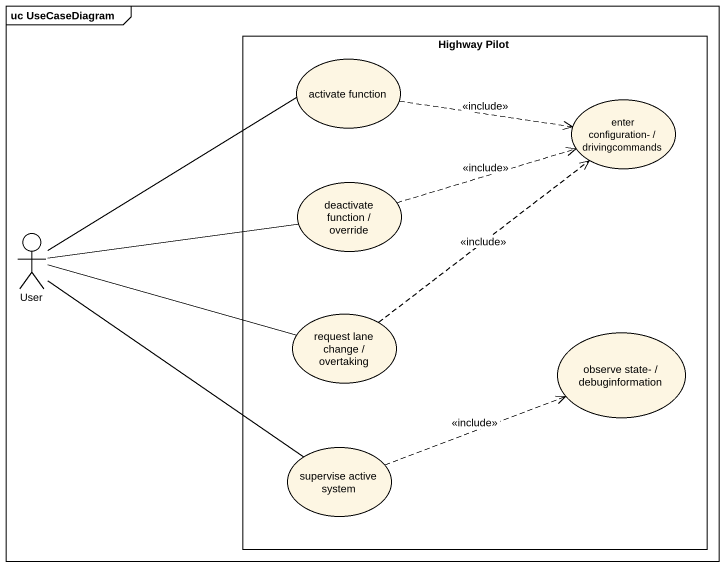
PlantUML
@startuml
mainframe uc UseCaseDiagram
rectangle "Highway Pilot" as Highway_Pilot {
  usecase "activate function" as activate_function
  usecase "enter configuration- / drivingcommands" as enter_configuration
  usecase "deactivate function / override" as deactivate_function_override
  usecase "request lane change / overtaking" as request_lane_change
  usecase "observe state- / debuginformation" as observe_state
  usecase "supervise active system" as supervise_active_system
}
actor User
activate_function .right.> enter_configuration : <<include>>
deactivate_function_override .right.> enter_configuration : <<include>>
User -right- activate_function
User -right- deactivate_function_override
User -right- request_lane_change
User -- supervise_active_system
request_lane_change .up.> enter_configuration : <<include>>
supervise_active_system .right.> observe_state : <<include>>
@enduml
